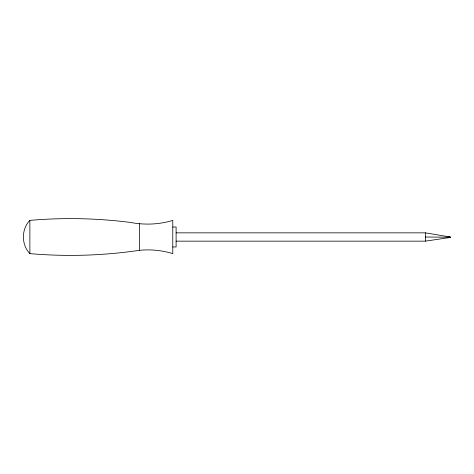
<?xml version="1.0" encoding="UTF-8"?>
<svg xmlns="http://www.w3.org/2000/svg" width="474" height="474" viewBox="0 0 474 474"><rect width="100%" height="100%" fill="white"/><g stroke="black" fill="none" stroke-linecap="round" stroke-linejoin="round"><path stroke-width="0.71" d="M29.868 220.38C21.247 229.232 21.247 244.768 29.868 253.62C66.39 256.795 103.279 255.676 139.546 250.296C150.702 249.206 162.061 250.343 172.779 253.62L172.779 220.38C159.134 224.623 144.475 225.109 130.469 222.448C97.134 218.164 63.35 217.471 29.868 220.38L29.868 253.62M176.103 241.153L425.374 241.153L450.3 237.456L450.3 237.006L425.374 232.847L176.103 232.847M172.779 227.028L176.103 227.028L176.103 246.972L172.779 246.972M448.837 237L450.3 237M425.374 237L450.3 237.231M425.374 232.847L425.374 241.153M139.546 223.704L139.546 250.296"/></g></svg>
